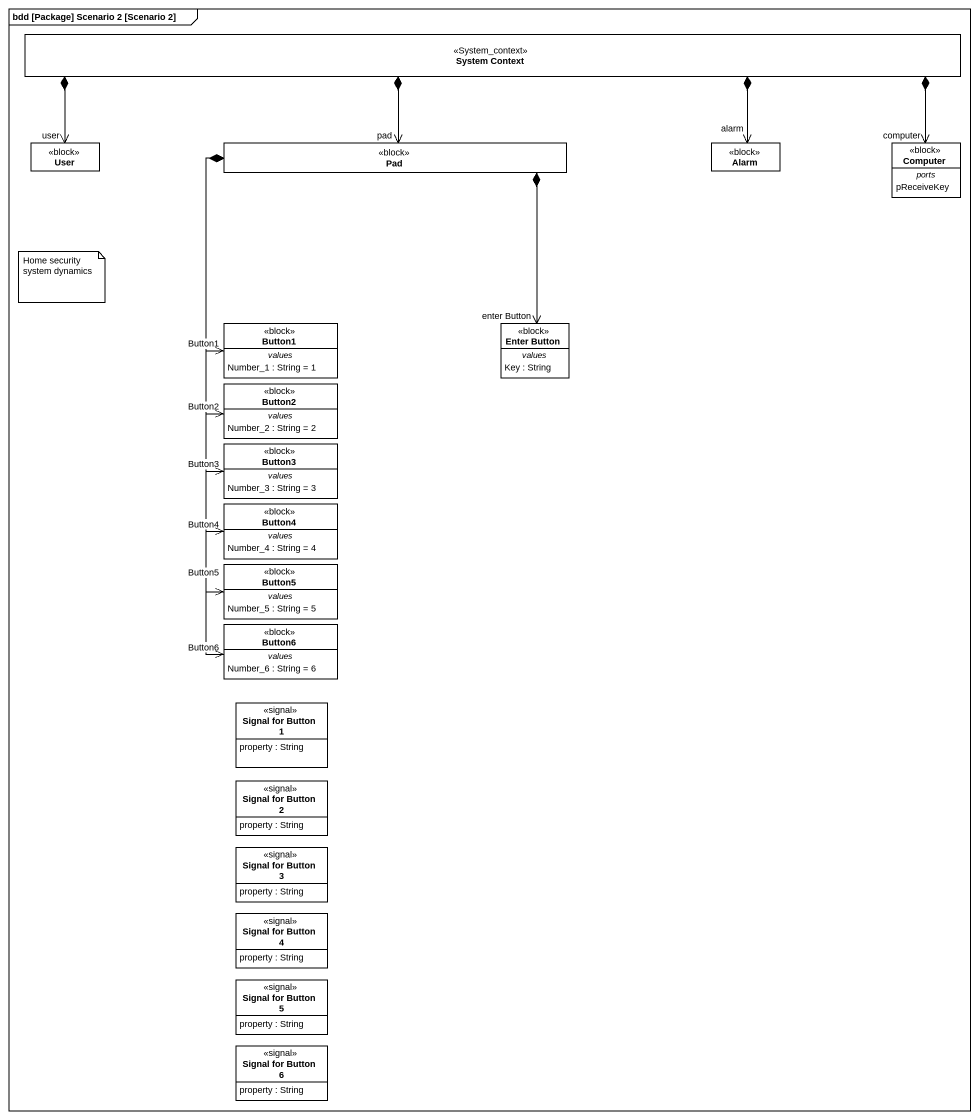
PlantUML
@startuml
mainframe bdd [Package] Scenario 2 [Scenario 2]
hide circle
hide empty members
class "System Context" as System_Context <<System_context>>
class User <<block>>
class Pad <<block>>
class Alarm <<block>>
class Computer <<block>> {
  -- ports --
  pReceiveKey
}
class Button1 <<block>> {
  -- values --
  Number_1 : String = 1
}
class "Enter Button" as Enter_Button <<block>> {
  -- values --
  Key : String
}
class Button2 <<block>> {
  -- values --
  Number_2 : String = 2
}
class Button3 <<block>> {
  -- values --
  Number_3 : String = 3
}
class Button4 <<block>> {
  -- values --
  Number_4 : String = 4
}
class Button5 <<block>> {
  -- values --
  Number_5 : String = 5
}
class Button6 <<block>> {
  -- values --
  Number_6 : String = 6
}
class "Signal for Button 1" as Signal_for_Button_1 <<signal>> {
  property : String
}
class "Signal for Button 2" as Signal_for_Button_2 <<signal>> {
  property : String
}
class "Signal for Button 3" as Signal_for_Button_3 <<signal>> {
  property : String
}
class "Signal for Button 4" as Signal_for_Button_4 <<signal>> {
  property : String
}
class "Signal for Button 5" as Signal_for_Button_5 <<signal>> {
  property : String
}
class "Signal for Button 6" as Signal_for_Button_6 <<signal>> {
  property : String
}
System_Context *-left-> "user" User
System_Context *--> "pad" Pad
System_Context *-right-> "alarm" Alarm
System_Context *-right-> "computer" Computer
Pad *--> "Button1" Button1
Pad *--> "enter Button" Enter_Button
Pad *--> "Button2" Button2
Pad *--> "Button3" Button3
Pad *--> "Button4" Button4
Pad *--> "Button5" Button5
Pad *--> "Button6" Button6
note as N1
  Home security system dynamics
end note
@enduml
